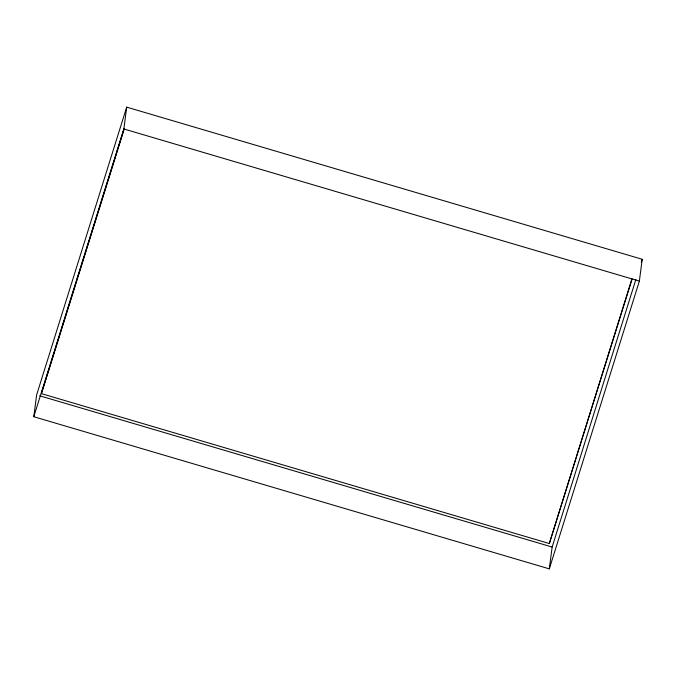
<?xml version="1.0" encoding="UTF-8"?>
<svg xmlns="http://www.w3.org/2000/svg" width="676" height="676" viewBox="0 0 676 676"><rect width="100%" height="100%" fill="white"/><g stroke="black" fill="none" stroke-linecap="round" stroke-linejoin="round"><path stroke-width="1.01" d="M33.8 416.72L36.631 394.894L126.699 107.138L642.2 259.28L639.369 281.106L549.301 568.862L33.8 416.72L123.86 128.964L126.699 107.138M632.094 279.061L549.318 543.529L41.397 393.626L124.012 128.947M549.318 543.529L631.933 278.85M549.301 568.862L552.14 547.036L635.905 279.399M41.397 393.626L124.173 129.158M641.254 262.296L642.2 259.28M123.86 128.964L639.369 281.106M39.673 395.79L552.14 547.036"/></g></svg>
